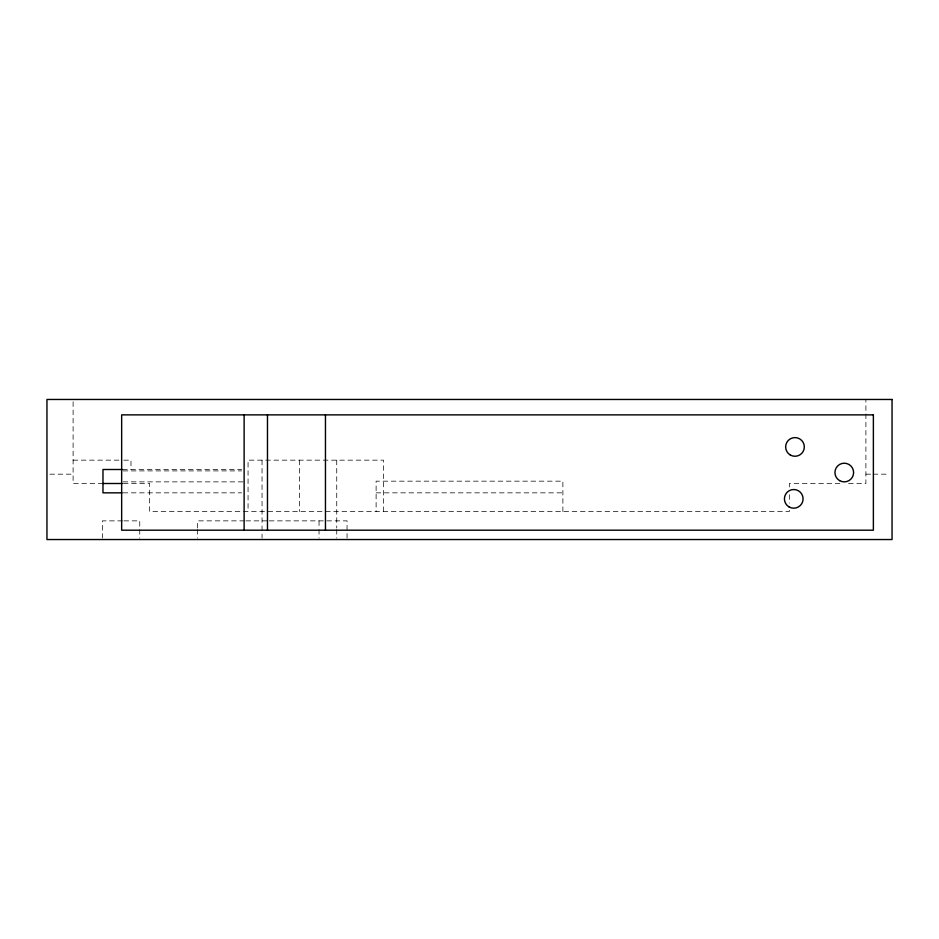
<?xml version="1.0" encoding="UTF-8"?>
<svg xmlns="http://www.w3.org/2000/svg" width="939" height="939" viewBox="0 0 939 939"><rect width="100%" height="100%" fill="white"/><g stroke="black" fill="none" stroke-linecap="round" stroke-linejoin="round"><path stroke-width="0.7" stroke-dasharray="4.7 3.52" d="M73.101 460.157L122.305 460.157M123.76 460.157L130.99 460.157L130.99 469.5M122.586 469.5L241.593 469.5M123.115 470.897L241.593 470.897M49.861 474.172L73.101 474.172M865.899 474.172L871.709 474.172M873.164 474.172L889.139 474.172M123.115 481.871L243.048 481.871M102.973 483.503L73.101 483.503L73.101 399.462M123.408 483.503L149.665 483.503L149.665 511.52L789.335 511.52L789.335 508.715M839.9 483.503L789.335 483.503L789.335 487.705M848.563 483.503L865.899 483.503L865.899 399.462M123.115 492.846L241.593 492.846M376.116 492.846L562.884 492.846M122.504 520.863L102.386 520.863L102.386 538.094M123.936 520.863L139.747 520.863L139.747 528.047M244.516 520.863L197.636 520.863L197.636 528.047M245.901 520.863L267.955 520.863M269.305 520.863L347.054 520.863L347.054 538.094M789.335 494.712L789.335 503.116M562.884 511.52L562.884 481.167L376.116 481.167L376.116 511.52M383.464 511.52L383.464 460.157L248.06 460.157L248.06 511.52M336.749 460.157L336.749 527.988M336.749 529.432L336.749 538.094M319.037 520.863L319.037 528.047M319.037 529.479L319.037 538.094M299.4 460.157L299.4 511.52M262.04 460.157L262.04 538.141M197.636 529.479L197.636 538.094M139.747 529.479L139.747 538.094"/><path stroke-width="1.41" d="M122.586 469.5L102.973 469.5L102.973 492.846L121.953 492.846M102.973 483.503L122.223 483.503M325.457 414.874L325.457 530.195M267.474 414.874L267.474 530.195M244.128 414.874L244.128 530.195M892.05 399.462L46.95 399.462L46.95 539.538L892.05 539.538L892.05 399.462M873.376 414.874L121.659 414.874L121.659 530.195L873.376 530.195L873.376 414.874M839.607 480.627A9.343 9.343 0 0 0 853.61 472.54A9.343 9.343 0 0 0 839.607 464.453A9.343 9.343 0 0 0 839.607 480.627M789.077 506.943A9.343 9.343 0 0 0 803.091 498.855A9.343 9.343 0 0 0 789.077 490.768A9.343 9.343 0 0 0 789.077 506.943M790.309 455.016A9.343 9.343 0 0 0 804.324 446.929A9.343 9.343 0 0 0 790.309 438.842A9.343 9.343 0 0 0 790.309 455.016"/></g></svg>
